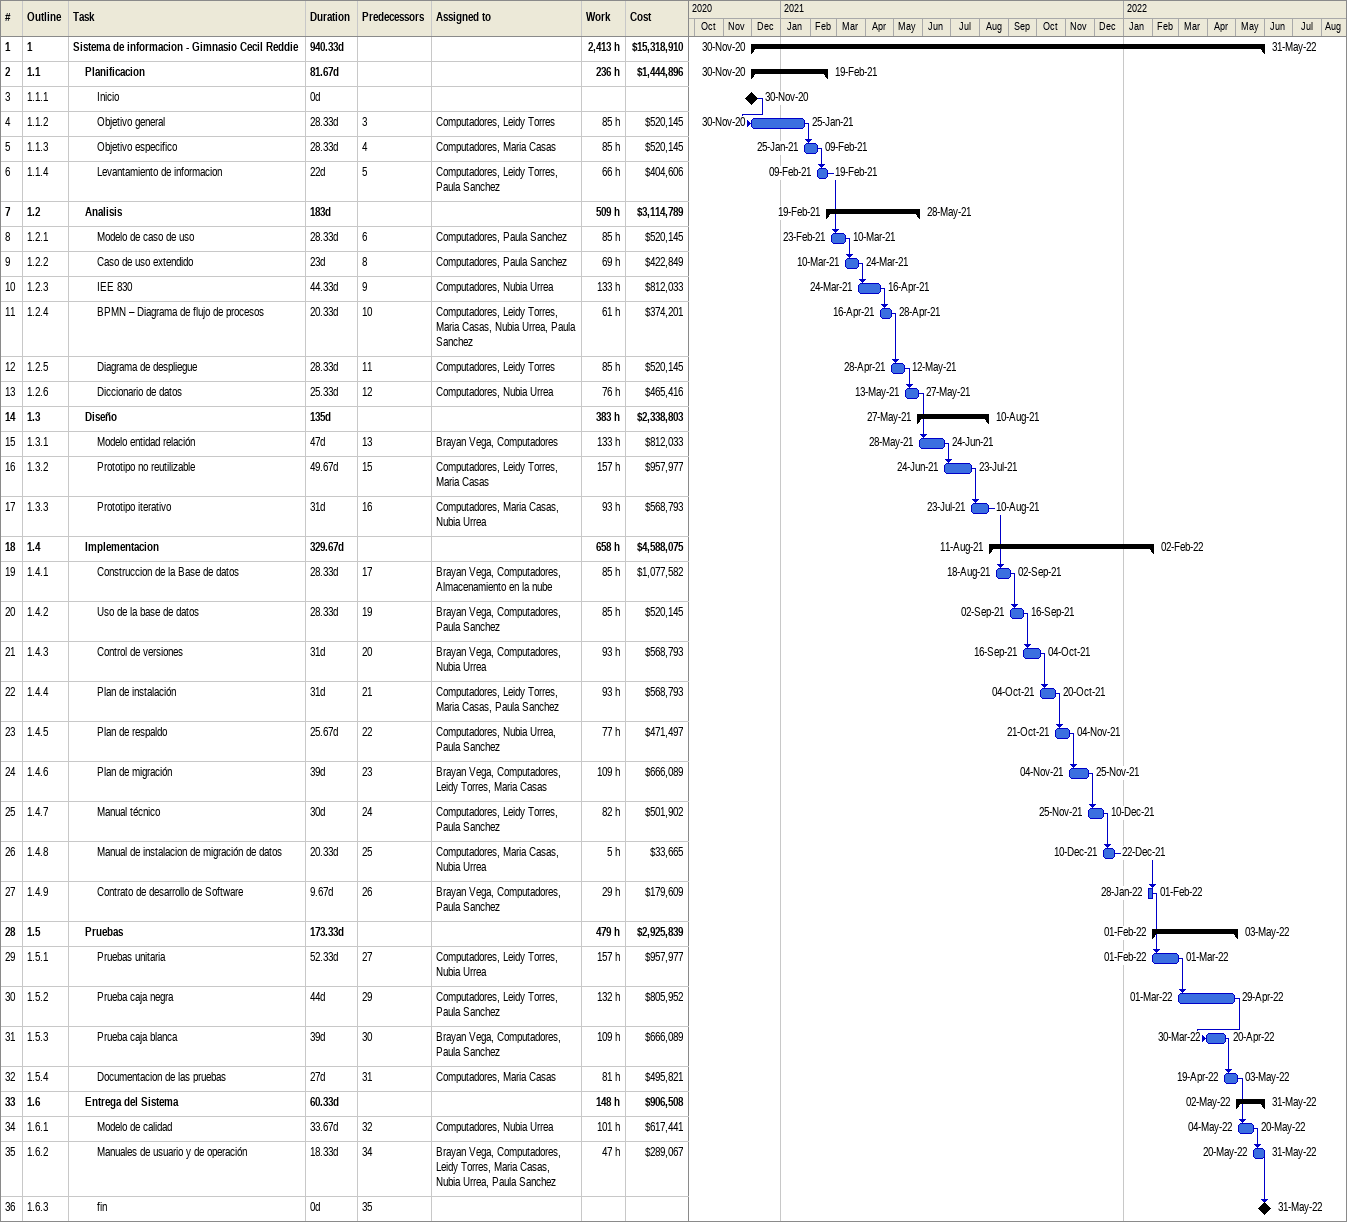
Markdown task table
| ID | WBS | Task | Duration | Start | Finish | Predecessors | Resources | Work (h) | Cost ($) |
|---|---|---|---|---|---|---|---|---|---|
| 1 | 1 | **Sistema de informacion - Gimnasio Cecil Reddie** | 940.33d | 2020-11-30 | 2022-05-31 |  |  | 2413 | 15318910 |
| 2 | 1.1 | **Planificacion** | 81.67d | 2020-11-30 | 2021-02-19 |  |  | 236 | 1444896 |
| 3 | 1.1.1 | Inicio | 0d | 2020-11-30 | 2020-11-30 |  |  |  |  |
| 4 | 1.1.2 | Objetivo general | 28.33d | 2020-11-30 | 2021-01-25 | 3 | Computadores, Leidy Torres | 85 | 520145 |
| 5 | 1.1.3 | Objetivo especifico | 28.33d | 2021-01-25 | 2021-02-09 | 4 | Computadores, Maria Casas | 85 | 520145 |
| 6 | 1.1.4 | Levantamiento de informacion | 22d | 2021-02-09 | 2021-02-19 | 5 | Computadores, Leidy Torres, Paula Sanchez | 66 | 404606 |
| 7 | 1.2 | **Analisis** | 183d | 2021-02-19 | 2021-05-28 |  |  | 509 | 3114789 |
| 8 | 1.2.1 | Modelo de caso de uso | 28.33d | 2021-02-23 | 2021-03-10 | 6 | Computadores, Paula Sanchez | 85 | 520145 |
| 9 | 1.2.2 | Caso de uso extendido | 23d | 2021-03-10 | 2021-03-24 | 8 | Computadores, Paula Sanchez | 69 | 422849 |
| 10 | 1.2.3 | IEE 830 | 44.33d | 2021-03-24 | 2021-04-16 | 9 | Computadores, Nubia Urrea | 133 | 812033 |
| 11 | 1.2.4 | BPMN – Diagrama de flujo de procesos | 20.33d | 2021-04-16 | 2021-04-28 | 10 | Computadores, Leidy Torres, Maria Casas, Nubia Urrea, Paula Sanchez | 61 | 374201 |
| 12 | 1.2.5 | Diagrama de despliegue | 28.33d | 2021-04-28 | 2021-05-12 | 11 | Computadores, Leidy Torres | 85 | 520145 |
| 13 | 1.2.6 | Diccionario de datos | 25.33d | 2021-05-13 | 2021-05-27 | 12 | Computadores, Nubia Urrea | 76 | 465416 |
| 14 | 1.3 | **Diseño** | 135d | 2021-05-27 | 2021-08-10 |  |  | 383 | 2338803 |
| 15 | 1.3.1 | Modelo entidad relación | 47d | 2021-05-28 | 2021-06-24 | 13 | Brayan Vega, Computadores | 133 | 812033 |
| 16 | 1.3.2 | Prototipo no reutilizable | 49.67d | 2021-06-24 | 2021-07-23 | 15 | Computadores, Leidy Torres, Maria Casas | 157 | 957977 |
| 17 | 1.3.3 | Prototipo iterativo | 31d | 2021-07-23 | 2021-08-10 | 16 | Computadores, Maria Casas, Nubia Urrea | 93 | 568793 |
| 18 | 1.4 | **Implementacion** | 329.67d | 2021-08-11 | 2022-02-02 |  |  | 658 | 4588075 |
| 19 | 1.4.1 | Construccion de la Base de datos | 28.33d | 2021-08-18 | 2021-09-02 | 17 | Brayan Vega, Computadores, Almacenamiento en la nube | 85 | 1077582 |
| 20 | 1.4.2 | Uso de la base de datos | 28.33d | 2021-09-02 | 2021-09-16 | 19 | Brayan Vega, Computadores, Paula Sanchez | 85 | 520145 |
| 21 | 1.4.3 | Control de versiones | 31d | 2021-09-16 | 2021-10-04 | 20 | Brayan Vega, Computadores, Nubia Urrea | 93 | 568793 |
| 22 | 1.4.4 | Plan de instalación | 31d | 2021-10-04 | 2021-10-20 | 21 | Computadores, Leidy Torres, Maria Casas, Paula Sanchez | 93 | 568793 |
| 23 | 1.4.5 | Plan de respaldo | 25.67d | 2021-10-21 | 2021-11-04 | 22 | Computadores, Nubia Urrea, Paula Sanchez | 77 | 471497 |
| 24 | 1.4.6 | Plan de migración | 39d | 2021-11-04 | 2021-11-25 | 23 | Brayan Vega, Computadores, Leidy Torres, Maria Casas | 109 | 666089 |
| 25 | 1.4.7 | Manual técnico | 30d | 2021-11-25 | 2021-12-10 | 24 | Computadores, Leidy Torres, Paula Sanchez | 82 | 501902 |
| 26 | 1.4.8 | Manual de instalacion de migración de datos | 20.33d | 2021-12-10 | 2021-12-22 | 25 | Computadores, Maria Casas, Nubia Urrea | 5 | 33665 |
| 27 | 1.4.9 | Contrato de desarrollo de Software | 9.67d | 2022-01-28 | 2022-02-01 | 26 | Brayan Vega, Computadores, Paula Sanchez | 29 | 179609 |
| 28 | 1.5 | **Pruebas** | 173.33d | 2022-02-01 | 2022-05-03 |  |  | 479 | 2925839 |
| 29 | 1.5.1 | Pruebas unitaria | 52.33d | 2022-02-01 | 2022-03-01 | 27 | Computadores, Leidy Torres, Nubia Urrea | 157 | 957977 |
| 30 | 1.5.2 | Prueba caja negra | 44d | 2022-03-01 | 2022-04-29 | 29 | Computadores, Leidy Torres, Paula Sanchez | 132 | 805952 |
| 31 | 1.5.3 | Prueba caja blanca | 39d | 2022-03-30 | 2022-04-20 | 30 | Brayan Vega, Computadores, Paula Sanchez | 109 | 666089 |
| 32 | 1.5.4 | Documentacion de las pruebas | 27d | 2022-04-19 | 2022-05-03 | 31 | Computadores, Maria Casas | 81 | 495821 |
| 33 | 1.6 | **Entrega del Sistema** | 60.33d | 2022-05-02 | 2022-05-31 |  |  | 148 | 906508 |
| 34 | 1.6.1 | Modelo de calidad | 33.67d | 2022-05-04 | 2022-05-20 | 32 | Computadores, Nubia Urrea | 101 | 617441 |
| 35 | 1.6.2 | Manuales de usuario y de operación | 18.33d | 2022-05-20 | 2022-05-31 | 34 | Brayan Vega, Computadores, Leidy Torres, Maria Casas, Nubia Urrea, Paula Sanchez | 47 | 289067 |
| 36 | 1.6.3 | fin | 0d | 2022-05-31 | 2022-05-31 | 35 |  |  |  |
